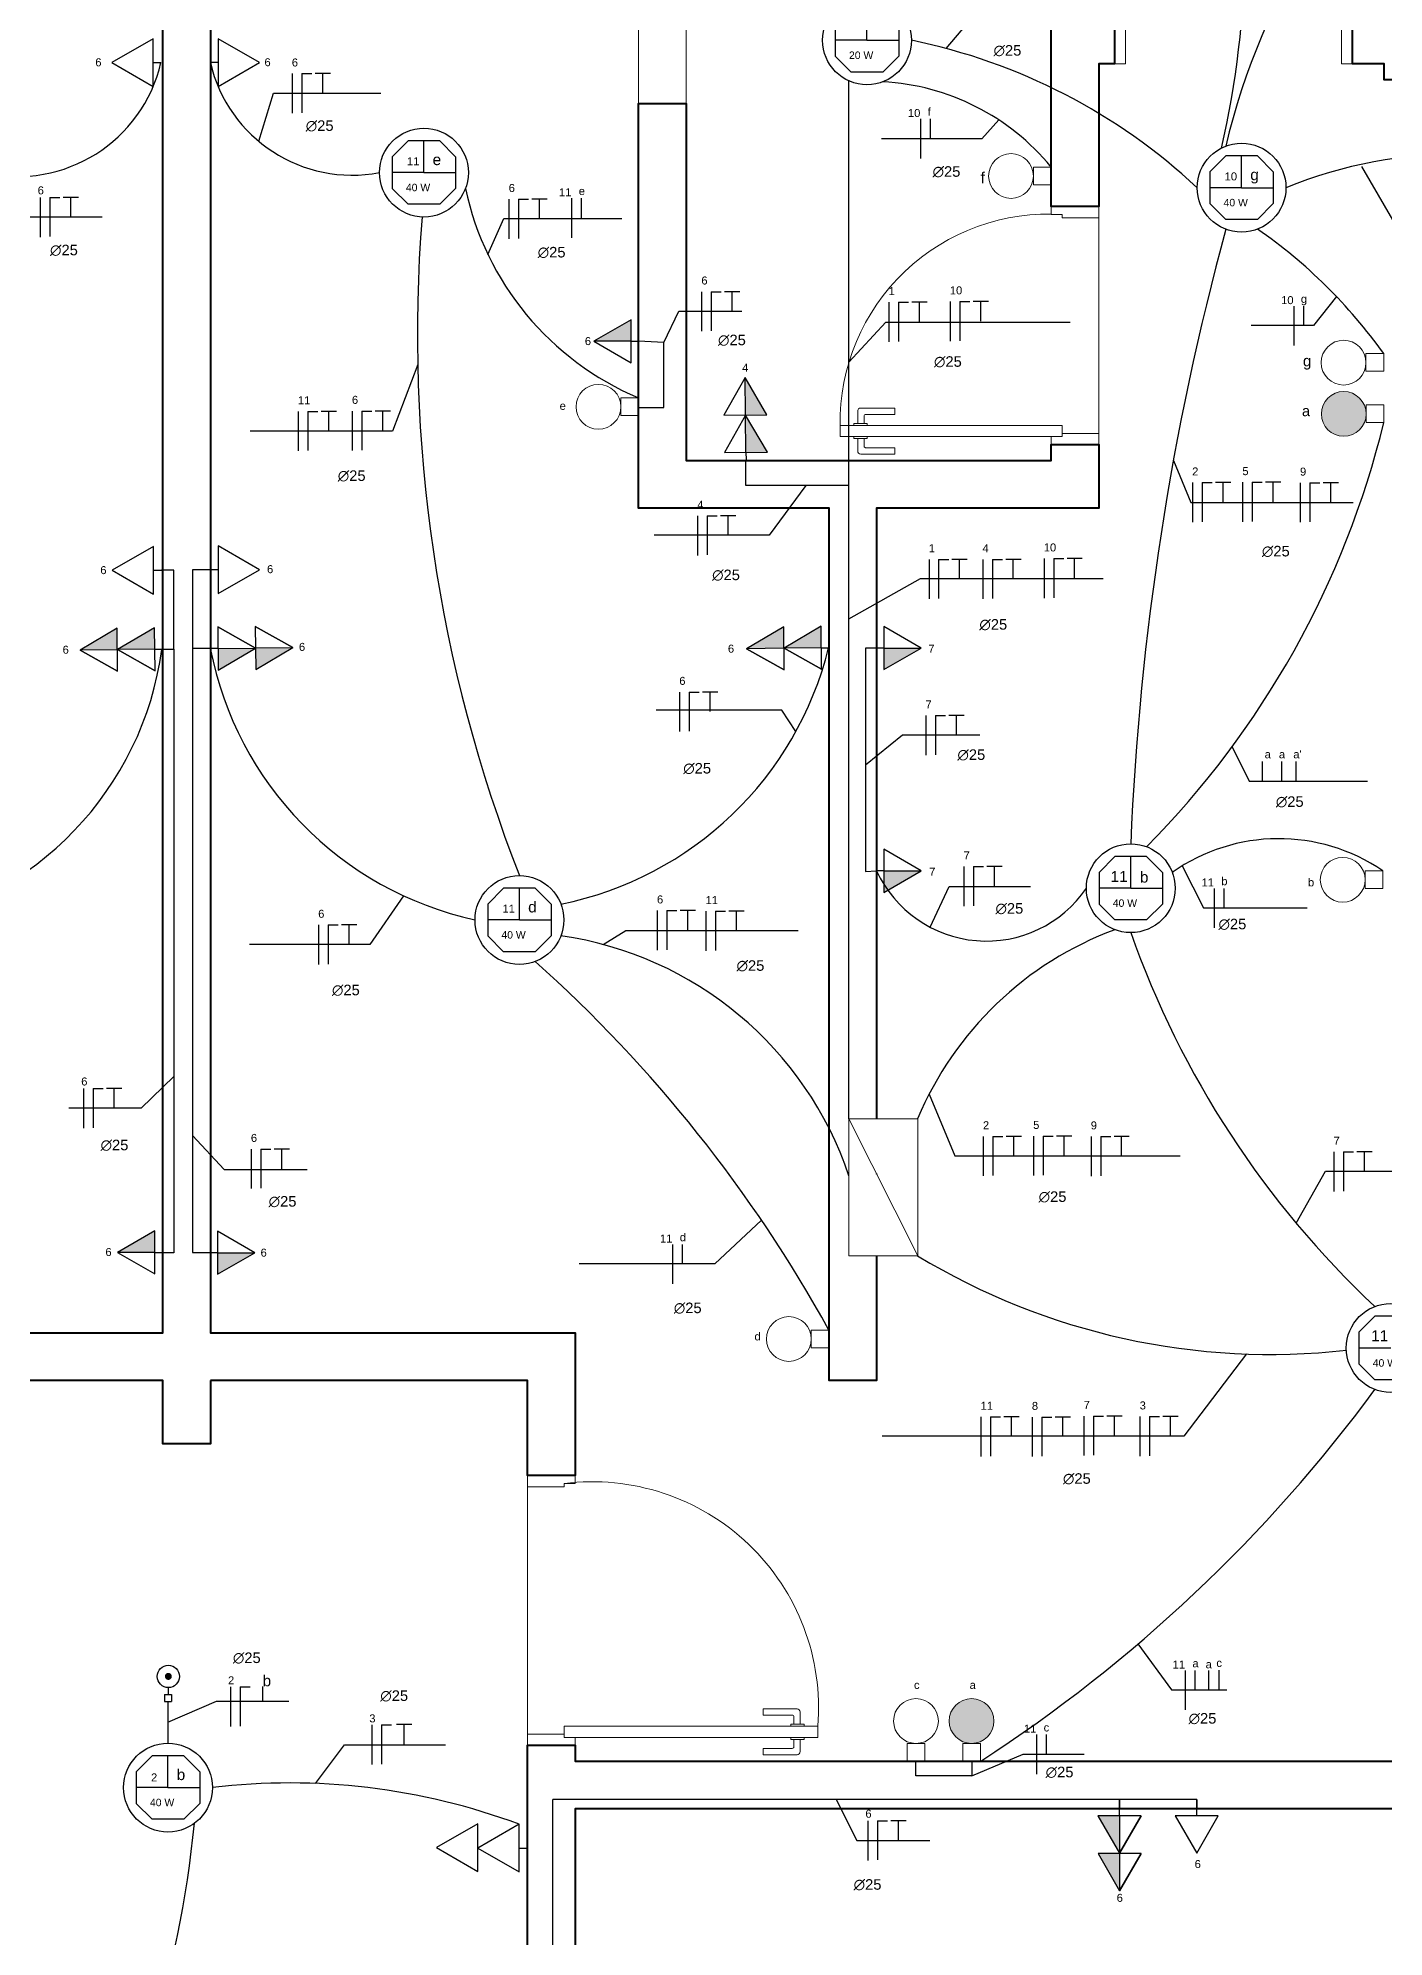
# Model space of a CAD drawing. Header units: millimetres. Extents: x 2991 to 3503, y 2795 to 2987.
# Drawn here: x 3080.94 to 3085.18, y 2815.23 to 2821.22 of the extents above; entities that cross this region are included whole.
import ezdxf
from ezdxf.enums import TextEntityAlignment as Align

# ---------------------------------------------------------------- set-up
doc = ezdxf.new("R2010")
doc.units = ezdxf.units.MM
for name, color, linetype in [('020', 4, 'Continuous'), ('ESCO_37_TOMADAS', 3, 'Continuous'), ('ILUMINAÇÃO', 3, 'Continuous'), ('Pranchas', 3, 'Continuous'), ('PTF', 1, 'Continuous'), ('PTO', 1, 'Continuous'), ('TET', 172, 'Continuous')]:
    doc.layers.add(name, color=color, linetype=linetype)
doc.layers.add('ESQUADRIAS', color=250, linetype='Continuous', lineweight=9)
doc.layers.add('Plarga', color=7, linetype='Continuous', lineweight=40)
doc.styles.add('ST', font='ROMANS.SHX', dxfattribs={"height": 0.15})
doc.styles.get("Standard").update_dxf_attribs({"font": ''})
doc.styles.get('Standard').set_extended_font_data('Arial')

# ---------------------------------------------------------------- blocks, each defined once
blk = doc.blocks.new('INTERRUP SIMP 1 TC')
at = {"lineweight": 5}
for p, q in [((-5, 2.5), (-5, -2.5)), ((0, 2.5), (-5, 2.5)), ((0, 2.5), (0, -2.5)), ((0, -2.5), (-5, -2.5)), ((0, 0), (0, 0))]:
    blk.add_line(p, q, dxfattribs=at)
at = {"lineweight": 5, "ltscale": 0.5}
blk.add_circle((6.33, 0.04), 6.33, dxfattribs=at)
blk = doc.blocks.new('iv')
at = {"color": 3}
for p, q in [((-0.2, 0.1), (-0.1, 0.2)), ((-0.1, 0.2), (0.1, 0.2)), ((0.1, 0.2), (0.2, 0.1)), ((-0.2, 0.1), (-0.2, -0.1)), ((0.2, 0.1), (0.2, -0.1)), ((-0.1, -0.2), (-0.2, -0.1)), ((0.2, -0.1), (0.1, -0.2)), ((-0.1, -0.2), (0.1, -0.2))]:
    blk.add_line(p, q, dxfattribs=at)
at = {"color": 1}
blk.add_circle((0, 0), 0.28, dxfattribs=at)
at = {"color": 1, "style": 'ST', "flags": 4}
blk.add_attdef('N%%D', text='', height=0.15, dxfattribs=at).set_placement((0.003, -0.074), align=Align.CENTER)
blk = doc.blocks.new('BCAM')
for p, q in [((-0.05, 0), (-0.05, -0.1)), ((-0.05, 0), (0.05, 0)), ((0, 0.099), (0, 0)), ((0.05, 0), (0.05, -0.1)), ((-0.05, -0.1), (0.05, -0.1))]:
    blk.add_line(p, q)
at = {"const_width": 0.049}
blk.add_lwpolyline([(0, 0.234, 1), (0, 0.285, 1)], format="xyb", close=True, dxfattribs=at)
blk.add_circle((0, 0.259), 0.16)

msp = doc.modelspace()

# ---------------------------------------------------------------- hatches: boundary and pattern name
at = {"layer": 'ESCO_37_TOMADAS'}
h = msp.add_hatch(color=256, dxfattribs=at)
h.dxf.hatch_style = 1
h.paths.add_polyline_path([(3085.1242, 2820.0334, 1), (3084.9829, 2820.0334, 1)])
h = msp.add_hatch(color=256, dxfattribs=at)
h.dxf.hatch_style = 1
h.paths.add_polyline_path([(3083.8807, 2815.8426, 1), (3083.8807, 2815.9838, 1)])

# ---------------------------------------------------------------- linework, layer by layer
for p, q in [((3083.5509, 2821.211), (3083.5509, 2821.311)), ((3083.5509, 2821.211), (3083.4509, 2821.211)), ((3083.5509, 2821.211), (3083.6509, 2821.211)), ((3082.1544, 2820.794), (3082.1544, 2820.894)), ((3084.7316, 2820.7465), (3084.7316, 2820.8465)), ((3082.1544, 2820.794), (3082.0544, 2820.794)), ((3082.1544, 2820.794), (3082.2544, 2820.794)), ((3084.7316, 2820.7465), (3084.6316, 2820.7465)), ((3084.7316, 2820.7465), (3084.8316, 2820.7465)), ((3084.3823, 2818.5383), (3084.3823, 2818.6383)), ((3082.4554, 2818.4383), (3082.4554, 2818.5383)), ((3084.3823, 2818.5383), (3084.2823, 2818.5383)), ((3084.3823, 2818.5383), (3084.4823, 2818.5383)), ((3082.4554, 2818.4383), (3082.3554, 2818.4383)), ((3082.4554, 2818.4383), (3082.5554, 2818.4383)), ((3085.2017, 2817.089), (3085.1017, 2817.089)), ((3081.3476, 2815.7034), (3081.3476, 2815.8034)), ((3081.3476, 2815.7034), (3081.2476, 2815.7034)), ((3081.3476, 2815.7034), (3081.4476, 2815.7034))]:
    msp.add_line(p, q)
at = {"color": 3}
for p, q in [((3081.3005, 2821.2159), (3081.1705, 2821.1409)), ((3081.3005, 2821.0659), (3081.3005, 2821.2159)), ((3081.5062, 2821.2159), (3081.5062, 2821.0659)), ((3081.6362, 2821.1409), (3081.5062, 2821.2159)), ((3081.1705, 2821.1409), (3081.3005, 2821.0659)), ((3081.3005, 2821.1409), (3081.3255, 2821.1409)), ((3081.5062, 2821.1409), (3081.4812, 2821.1409)), ((3081.5062, 2821.0659), (3081.6362, 2821.1409)), ((3082.8078, 2820.3304), (3082.6899, 2820.2624)), ((3082.8078, 2820.1943), (3082.8078, 2820.3304)), ((3082.8078, 2820.2624), (3082.6899, 2820.2624)), ((3082.6899, 2820.2624), (3082.8078, 2820.1943)), ((3082.8078, 2820.2624), (3082.8305, 2820.2624)), ((3083.1678, 2820.0303), (3083.1666, 2820.1479)), ((3083.1694, 2819.9122), (3083.1682, 2820.0298)), ((3083.1694, 2819.9122), (3083.1696, 2819.8896)), ((3081.3022, 2819.6154), (3081.1722, 2819.5404)), ((3081.3022, 2819.4654), (3081.3022, 2819.6154)), ((3081.5062, 2819.6171), (3081.5062, 2819.4671)), ((3081.6362, 2819.5421), (3081.5062, 2819.6171)), ((3081.1722, 2819.5404), (3081.3022, 2819.4654)), ((3081.3022, 2819.5404), (3081.3272, 2819.5404)), ((3081.5062, 2819.5421), (3081.4812, 2819.5421)), ((3081.5062, 2819.4671), (3081.6362, 2819.5421)), ((3081.5049, 2819.3618), (3081.6232, 2819.2952)), ((3081.6232, 2819.2952), (3081.5049, 2819.3618)), ((3081.6229, 2819.3634), (3081.7412, 2819.2968)), ((3081.7412, 2819.2968), (3081.6229, 2819.3634)), ((3083.6038, 2819.3635), (3083.6038, 2819.2274)), ((3083.7218, 2819.2954), (3083.6038, 2819.3635)), ((3081.1884, 2819.2902), (3081.0708, 2819.289)), ((3081.1891, 2819.2224), (3081.0708, 2819.289)), ((3081.0708, 2819.289), (3081.1891, 2819.2224)), ((3081.3064, 2819.2918), (3081.1889, 2819.2906)), ((3081.3072, 2819.224), (3081.1889, 2819.2906)), ((3081.1889, 2819.2906), (3081.3072, 2819.224)), ((3081.3064, 2819.2918), (3081.3291, 2819.292)), ((3081.5056, 2819.294), (3081.483, 2819.2937)), ((3081.5056, 2819.294), (3081.6232, 2819.2952)), ((3081.6236, 2819.2956), (3081.7412, 2819.2968)), ((3083.2891, 2819.2945), (3083.1715, 2819.2933)), ((3083.2898, 2819.2267), (3083.1715, 2819.2933)), ((3083.1715, 2819.2933), (3083.2898, 2819.2267)), ((3083.4071, 2819.2961), (3083.2895, 2819.2949)), ((3083.4078, 2819.2283), (3083.2895, 2819.2949)), ((3083.2895, 2819.2949), (3083.4078, 2819.2283)), ((3083.4071, 2819.2961), (3083.4297, 2819.2963)), ((3083.6038, 2819.2954), (3083.5812, 2819.2954)), ((3083.6038, 2819.2954), (3083.7218, 2819.2954)), ((3083.6038, 2819.2274), (3083.7218, 2819.2954)), ((3083.6038, 2818.6612), (3083.6038, 2818.5251)), ((3083.7218, 2818.5931), (3083.6038, 2818.6612)), ((3083.6038, 2818.5931), (3083.5812, 2818.5931)), ((3083.6038, 2818.5931), (3083.7218, 2818.5931)), ((3083.6038, 2818.5251), (3083.7218, 2818.5931)), ((3081.3062, 2817.4584), (3081.1883, 2817.3903)), ((3081.3062, 2817.3223), (3081.3062, 2817.4584)), ((3081.5038, 2817.4574), (3081.5038, 2817.3213)), ((3081.6218, 2817.3893), (3081.5038, 2817.4574)), ((3081.3062, 2817.3903), (3081.1883, 2817.3903)), ((3081.1883, 2817.3903), (3081.3062, 2817.3223)), ((3081.3062, 2817.3903), (3081.3289, 2817.3903)), ((3081.5038, 2817.3893), (3081.4812, 2817.3893)), ((3081.5038, 2817.3893), (3081.6218, 2817.3893)), ((3081.5038, 2817.3213), (3081.6218, 2817.3893)), ((3084.3468, 2815.6142), (3084.3468, 2815.6368)), ((3084.3468, 2815.6142), (3084.3468, 2815.4966)), ((3084.4146, 2815.6142), (3084.3468, 2815.4966)), ((3084.3468, 2815.4966), (3084.4146, 2815.6142)), ((3084.5902, 2815.6142), (3084.5902, 2815.6368)), ((3082.3242, 2815.5894), (3082.1942, 2815.5144)), ((3082.3242, 2815.4394), (3082.3242, 2815.5894)), ((3082.4548, 2815.5877), (3082.3248, 2815.5127)), ((3082.4548, 2815.4377), (3082.4548, 2815.5877)), ((3082.1942, 2815.5144), (3082.3242, 2815.4394)), ((3082.3248, 2815.5127), (3082.4548, 2815.4377)), ((3082.4548, 2815.5127), (3082.4798, 2815.5127)), ((3084.3471, 2815.4961), (3084.3471, 2815.3785)), ((3084.415, 2815.4961), (3084.3471, 2815.3785)), ((3084.3471, 2815.3785), (3084.415, 2815.4961))]:
    msp.add_line(p, q, dxfattribs=at)
at = {"lineweight": 5}
for points in [[(3082.8312, 2821.0118), (3082.8312, 2821.5118)], [(3082.9812, 2821.0118), (3082.9812, 2821.5118)], [(3084.2812, 2820.6518), (3084.2812, 2819.9718)], [(3082.4812, 2815.8718), (3082.4812, 2816.6518)]]:
    msp.add_lwpolyline(points, dxfattribs=at)
at = {"color": 3}
for points in [[(3083.2357, 2820.031), (3083.1666, 2820.1479), (3083.1, 2820.0296)], [(3083.2373, 2819.9129), (3083.1682, 2820.0298), (3083.1016, 2819.9115)], [(3081.1877, 2819.3581), (3081.0708, 2819.289), (3081.1891, 2819.2224)], [(3081.3057, 2819.3596), (3081.1889, 2819.2906), (3081.3072, 2819.224)], [(3081.5063, 2819.2261), (3081.6232, 2819.2952), (3081.5049, 2819.3618)], [(3081.6244, 2819.2277), (3081.7412, 2819.2968), (3081.6229, 2819.3634)], [(3083.2884, 2819.3623), (3083.1715, 2819.2933), (3083.2898, 2819.2267)], [(3083.4064, 2819.3639), (3083.2895, 2819.2949), (3083.4078, 2819.2283)], [(3084.2789, 2815.6142), (3084.3468, 2815.4966), (3084.4146, 2815.6142)], [(3084.5224, 2815.6142), (3084.5902, 2815.4966), (3084.658, 2815.6142)], [(3084.2793, 2815.4961), (3084.3471, 2815.3785), (3084.415, 2815.4961)]]:
    msp.add_lwpolyline(points, close=True, dxfattribs=at)
for points in [[(3082.8078, 2820.2624), (3082.8078, 2820.3304), (3082.6899, 2820.2624)], [(3083.1678, 2820.0303), (3083.2357, 2820.031), (3083.1666, 2820.1479)], [(3083.1694, 2819.9122), (3083.2373, 2819.9129), (3083.1682, 2820.0298)], [(3081.1884, 2819.2902), (3081.1877, 2819.3581), (3081.0708, 2819.289)], [(3081.3064, 2819.2918), (3081.3057, 2819.3596), (3081.1889, 2819.2906)], [(3083.2891, 2819.2945), (3083.2884, 2819.3623), (3083.1715, 2819.2933)], [(3083.4071, 2819.2961), (3083.4064, 2819.3639), (3083.2895, 2819.2949)], [(3081.5056, 2819.294), (3081.5063, 2819.2261), (3081.6232, 2819.2952)], [(3081.6236, 2819.2956), (3081.6244, 2819.2277), (3081.7412, 2819.2968)], [(3083.6038, 2819.2954), (3083.6038, 2819.2274), (3083.7218, 2819.2954)], [(3083.6038, 2818.5931), (3083.6038, 2818.5251), (3083.7218, 2818.5931)], [(3081.3062, 2817.3903), (3081.3062, 2817.4584), (3081.1883, 2817.3903)], [(3081.5038, 2817.3893), (3081.5038, 2817.3213), (3081.6218, 2817.3893)], [(3084.3468, 2815.6142), (3084.2789, 2815.6142), (3084.3468, 2815.4966)], [(3084.3471, 2815.4961), (3084.2793, 2815.4961), (3084.3471, 2815.3785)]]:
    msp.add_solid(points, dxfattribs=at)
at = {"layer": '020', "lineweight": 9, "ltscale": 0.5}
for p, q in [((3083.7107, 2817.3796), (3083.4939, 2817.8117)), ((3083.7107, 2817.8117), (3083.4939, 2817.8117)), ((3083.4939, 2817.8117), (3083.4939, 2817.7642)), ((3083.7107, 2817.3792), (3083.4939, 2817.8114)), ((3083.7107, 2817.8114), (3083.4939, 2817.8114)), ((3083.4939, 2817.8114), (3083.4939, 2817.7639)), ((3083.7107, 2817.7642), (3083.7107, 2817.8117)), ((3083.7107, 2817.7639), (3083.7107, 2817.8114)), ((3083.4939, 2817.7642), (3083.4939, 2817.3796)), ((3083.4939, 2817.7639), (3083.4939, 2817.3792)), ((3083.7107, 2817.3796), (3083.7107, 2817.7642)), ((3083.7107, 2817.3792), (3083.7107, 2817.7639)), ((3083.4939, 2817.3796), (3083.7107, 2817.3796)), ((3083.4939, 2817.3792), (3083.7107, 2817.3792))]:
    msp.add_line(p, q, dxfattribs=at)
at = {"layer": 'ESCO_37_TOMADAS'}
for p, q in [((3083.8003, 2821.1852), (3083.8832, 2821.2827)), ((3081.7389, 2821.1059), (3081.7389, 2820.9813)), ((3081.7693, 2821.1059), (3081.7693, 2820.9824)), ((3081.7693, 2821.1059), (3081.8009, 2821.1059)), ((3081.8342, 2821.1059), (3081.8342, 2821.0442)), ((3081.6339, 2820.8926), (3081.6805, 2821.0448)), ((3081.6805, 2821.0448), (3082.0182, 2821.0448)), ((3083.7196, 2820.963), (3083.7196, 2820.8384)), ((3083.7501, 2820.963), (3083.7501, 2820.9012)), ((3083.9665, 2820.96), (3083.9134, 2820.9004)), ((3083.9134, 2820.9004), (3083.5969, 2820.9004)), ((3085.1098, 2820.8135), (3085.2337, 2820.5998)), ((3080.9447, 2820.7156), (3080.9447, 2820.591)), ((3080.9752, 2820.7156), (3080.9752, 2820.5922)), ((3080.9752, 2820.7156), (3081.0067, 2820.7156)), ((3081.0401, 2820.7156), (3081.0401, 2820.6539)), ((3082.4225, 2820.7102), (3082.4225, 2820.5857)), ((3082.4529, 2820.7102), (3082.4529, 2820.5868)), ((3082.4529, 2820.7102), (3082.4844, 2820.7102)), ((3082.5178, 2820.7102), (3082.5178, 2820.6485)), ((3082.6199, 2820.7131), (3082.6199, 2820.5886)), ((3082.6503, 2820.7131), (3082.6503, 2820.6513)), ((3080.9104, 2820.6541), (3081.1399, 2820.6541)), ((3082.3563, 2820.5357), (3082.4062, 2820.649)), ((3082.4062, 2820.649), (3082.7785, 2820.649)), ((3083.0298, 2820.4186), (3083.0298, 2820.2941)), ((3083.0602, 2820.4186), (3083.0602, 2820.2952)), ((3083.0602, 2820.4186), (3083.0918, 2820.4186)), ((3083.1251, 2820.4186), (3083.1251, 2820.357)), ((3085.0305, 2820.4035), (3084.9584, 2820.3122)), ((3082.9104, 2820.2583), (3082.9577, 2820.3576)), ((3082.9577, 2820.3576), (3083.1561, 2820.3576)), ((3083.6197, 2820.3851), (3083.6197, 2820.2605)), ((3083.6501, 2820.3851), (3083.6501, 2820.2616)), ((3083.6501, 2820.3851), (3083.6817, 2820.3851)), ((3083.715, 2820.3851), (3083.715, 2820.3234)), ((3083.8129, 2820.3876), (3083.8129, 2820.263)), ((3083.8433, 2820.3876), (3083.8433, 2820.2641)), ((3083.8433, 2820.3876), (3083.8749, 2820.3876)), ((3083.9082, 2820.3876), (3083.9082, 2820.3259)), ((3084.8959, 2820.3733), (3084.8959, 2820.2487)), ((3084.9263, 2820.3733), (3084.9263, 2820.3115)), ((3083.4941, 2820.1965), (3083.6098, 2820.3223)), ((3083.6098, 2820.3223), (3084.1912, 2820.3223)), ((3084.9584, 2820.3122), (3084.7617, 2820.3122)), ((3082.1347, 2820.1894), (3082.0556, 2819.9789)), ((3081.9283, 2820.0424), (3081.9283, 2819.9179)), ((3081.9587, 2820.0424), (3081.9587, 2819.919)), ((3081.9587, 2820.0424), (3081.9903, 2820.0424)), ((3082.0236, 2820.0424), (3082.0236, 2819.9807)), ((3081.758, 2820.0411), (3081.758, 2819.9166)), ((3081.7884, 2820.0411), (3081.7884, 2819.9177)), ((3081.7884, 2820.0411), (3081.82, 2820.0411)), ((3081.8533, 2820.0411), (3081.8533, 2819.9794)), ((3082.0556, 2819.9789), (3081.6069, 2819.9789)), ((3084.5165, 2819.8869), (3084.5714, 2819.7543)), ((3083.3581, 2819.8079), (3083.2431, 2819.6512)), ((3084.5767, 2819.8168), (3084.5767, 2819.6922)), ((3084.6071, 2819.8168), (3084.6071, 2819.6933)), ((3084.6071, 2819.8168), (3084.6387, 2819.8168)), ((3084.672, 2819.8168), (3084.672, 2819.7551)), ((3084.735, 2819.8178), (3084.735, 2819.6933)), ((3084.7654, 2819.8178), (3084.7654, 2819.6944)), ((3084.7654, 2819.8178), (3084.797, 2819.8178)), ((3084.8303, 2819.8178), (3084.8303, 2819.7561)), ((3084.9166, 2819.8163), (3084.9166, 2819.6917)), ((3084.947, 2819.8163), (3084.947, 2819.6928)), ((3084.947, 2819.8163), (3084.9786, 2819.8163)), ((3085.0119, 2819.8163), (3085.0119, 2819.7546)), ((3084.5714, 2819.7543), (3085.0832, 2819.7543)), ((3083.0168, 2819.7122), (3083.0168, 2819.5876)), ((3083.0472, 2819.7122), (3083.0472, 2819.5887)), ((3083.0472, 2819.7122), (3083.0788, 2819.7122)), ((3083.1121, 2819.7122), (3083.1121, 2819.6505)), ((3083.2431, 2819.6512), (3082.8805, 2819.6512)), ((3083.7464, 2819.5748), (3083.7464, 2819.4503)), ((3083.7768, 2819.5748), (3083.7768, 2819.4514)), ((3083.7768, 2819.5748), (3083.8084, 2819.5748)), ((3083.8417, 2819.5748), (3083.8417, 2819.5131)), ((3083.9157, 2819.5748), (3083.9157, 2819.4503)), ((3083.9461, 2819.5748), (3083.9461, 2819.4514)), ((3083.9461, 2819.5748), (3083.9777, 2819.5748)), ((3084.0111, 2819.5748), (3084.0111, 2819.5131)), ((3084.109, 2819.5773), (3084.109, 2819.4528)), ((3084.1394, 2819.5773), (3084.1394, 2819.4539)), ((3084.1394, 2819.5773), (3084.171, 2819.5773)), ((3084.2043, 2819.5773), (3084.2043, 2819.5156)), ((3083.4939, 2819.3871), (3083.72, 2819.5148)), ((3083.72, 2819.5148), (3084.295, 2819.5148)), ((3082.9602, 2819.1567), (3082.9602, 2819.0321)), ((3082.9906, 2819.1567), (3082.9906, 2819.0333)), ((3082.9906, 2819.1567), (3083.0222, 2819.1567)), ((3083.0555, 2819.1567), (3083.0555, 2819.095)), ((3083.2829, 2819.0993), (3082.8861, 2819.0993)), ((3083.3266, 2819.0322), (3083.2829, 2819.0993)), ((3083.7362, 2819.0826), (3083.7362, 2818.9581)), ((3083.7666, 2819.0826), (3083.7666, 2818.9592)), ((3083.7666, 2819.0826), (3083.7982, 2819.0826)), ((3083.8315, 2819.0826), (3083.8315, 2819.0209)), ((3083.5458, 2818.9269), (3083.663, 2819.0215)), ((3083.663, 2819.0215), (3083.9071, 2819.0215)), ((3084.7015, 2818.9837), (3084.7558, 2818.8759)), ((3084.7963, 2818.9377), (3084.7963, 2818.8759)), ((3084.8571, 2818.9377), (3084.8571, 2818.8759)), ((3084.9025, 2818.9377), (3084.9025, 2818.8759)), ((3084.7558, 2818.8759), (3085.128, 2818.8759)), ((3083.8563, 2818.6065), (3083.8563, 2818.4819)), ((3083.8867, 2818.6065), (3083.8867, 2818.4831)), ((3083.8867, 2818.6065), (3083.9183, 2818.6065)), ((3083.9516, 2818.6065), (3083.9516, 2818.5448)), ((3084.5441, 2818.6087), (3084.6113, 2818.4766)), ((3082.0903, 2818.5143), (3081.9836, 2818.3608)), ((3083.7496, 2818.4156), (3083.81, 2818.5435)), ((3083.81, 2818.5435), (3084.0666, 2818.5435)), ((3084.6451, 2818.5378), (3084.6451, 2818.4132)), ((3084.6755, 2818.5378), (3084.6755, 2818.4759)), ((3082.8899, 2818.4678), (3082.8899, 2818.3432)), ((3082.9203, 2818.4678), (3082.9203, 2818.3443)), ((3082.9203, 2818.4678), (3082.9519, 2818.4678)), ((3082.9852, 2818.4678), (3082.9852, 2818.4061)), ((3083.0429, 2818.4657), (3083.0429, 2818.3411)), ((3083.0733, 2818.4657), (3083.0733, 2818.3423)), ((3083.0733, 2818.4657), (3083.1049, 2818.4657)), ((3083.1382, 2818.4657), (3083.1382, 2818.404)), ((3084.6113, 2818.4766), (3084.9381, 2818.4766)), ((3081.822, 2818.4226), (3081.822, 2818.298)), ((3081.8524, 2818.4226), (3081.8524, 2818.2992)), ((3081.8524, 2818.4226), (3081.8839, 2818.4226)), ((3081.9173, 2818.4226), (3081.9173, 2818.3609)), ((3082.7194, 2818.3609), (3082.7906, 2818.4051)), ((3082.7906, 2818.4051), (3083.3336, 2818.4051)), ((3081.9836, 2818.3608), (3081.6042, 2818.3608)), ((3081.0819, 2817.9067), (3081.0819, 2817.7821)), ((3081.1123, 2817.9067), (3081.1123, 2817.7832)), ((3081.1123, 2817.9067), (3081.1439, 2817.9067)), ((3081.1772, 2817.9067), (3081.1772, 2817.845)), ((3081.3657, 2817.9452), (3081.2631, 2817.8449)), ((3083.7468, 2817.8893), (3083.8276, 2817.6944)), ((3081.2631, 2817.8449), (3081.0347, 2817.8449)), ((3081.4247, 2817.7584), (3081.5246, 2817.6518)), ((3081.6098, 2817.716), (3081.6098, 2817.5914)), ((3081.6402, 2817.716), (3081.6402, 2817.5925)), ((3081.6402, 2817.716), (3081.6718, 2817.716)), ((3081.7051, 2817.716), (3081.7051, 2817.6543)), ((3083.9173, 2817.756), (3083.9173, 2817.6314)), ((3083.9477, 2817.756), (3083.9477, 2817.6325)), ((3083.9477, 2817.756), (3083.9793, 2817.756)), ((3084.0126, 2817.756), (3084.0126, 2817.6943)), ((3084.0756, 2817.757), (3084.0756, 2817.6325)), ((3084.106, 2817.757), (3084.106, 2817.6336)), ((3084.106, 2817.757), (3084.1376, 2817.757)), ((3084.1709, 2817.757), (3084.1709, 2817.6954)), ((3084.2572, 2817.7555), (3084.2572, 2817.6309)), ((3084.2876, 2817.7555), (3084.2876, 2817.6321)), ((3084.2876, 2817.7555), (3084.3192, 2817.7555)), ((3084.3525, 2817.7555), (3084.3525, 2817.6938)), ((3081.5246, 2817.6518), (3081.7866, 2817.6518)), ((3083.8276, 2817.6944), (3084.5376, 2817.6944)), ((3085.0224, 2817.7071), (3085.0224, 2817.5825)), ((3085.0528, 2817.7071), (3085.0528, 2817.5836)), ((3085.0528, 2817.7071), (3085.0843, 2817.7071)), ((3085.1177, 2817.7071), (3085.1177, 2817.6454)), ((3084.9034, 2817.4828), (3084.9961, 2817.6465)), ((3084.9961, 2817.6465), (3085.8325, 2817.6465)), ((3083.2181, 2817.4924), (3083.0709, 2817.3547)), ((3082.9383, 2817.4154), (3082.9383, 2817.2909)), ((3082.9687, 2817.4154), (3082.9687, 2817.3536)), ((3083.0709, 2817.3547), (3082.6435, 2817.3547)), ((3084.747, 2817.0703), (3084.5491, 2816.8109)), ((3083.9099, 2816.8717), (3083.9099, 2816.7471)), ((3083.9403, 2816.8717), (3083.9403, 2816.7482)), ((3083.9403, 2816.8717), (3083.9719, 2816.8717)), ((3084.0052, 2816.8717), (3084.0052, 2816.81)), ((3084.0714, 2816.8713), (3084.0714, 2816.7467)), ((3084.1018, 2816.8713), (3084.1018, 2816.7478)), ((3084.1018, 2816.8713), (3084.1334, 2816.8713)), ((3084.1667, 2816.8713), (3084.1667, 2816.8096)), ((3084.2349, 2816.8744), (3084.2349, 2816.7499)), ((3084.2653, 2816.8744), (3084.2653, 2816.751)), ((3084.2653, 2816.8744), (3084.2969, 2816.8744)), ((3084.3302, 2816.8744), (3084.3302, 2816.8127)), ((3084.4113, 2816.8728), (3084.4113, 2816.7483)), ((3084.4417, 2816.8728), (3084.4417, 2816.7494)), ((3084.4417, 2816.8728), (3084.4733, 2816.8728)), ((3084.5066, 2816.8728), (3084.5066, 2816.8111)), ((3084.5491, 2816.8109), (3083.5985, 2816.8109)), ((3084.4051, 2816.1561), (3084.5107, 2816.012)), ((3084.5541, 2816.0726), (3084.5541, 2815.9481)), ((3084.5845, 2816.0726), (3084.5845, 2816.0108)), ((3084.6271, 2816.0725), (3084.6271, 2816.0107)), ((3084.6599, 2816.0738), (3084.6599, 2816.012)), ((3081.5452, 2816.0208), (3081.5452, 2815.8962)), ((3081.5756, 2816.0208), (3081.5756, 2815.8974)), ((3081.5756, 2816.0208), (3081.6072, 2816.0208)), ((3081.646, 2816.0223), (3081.646, 2815.9755)), ((3084.5107, 2816.012), (3084.6853, 2816.012)), ((3081.9905, 2815.9008), (3081.9905, 2815.7763)), ((3082.0209, 2815.9008), (3082.0209, 2815.7774)), ((3082.0209, 2815.9008), (3082.0525, 2815.9008)), ((3082.0913, 2815.9023), (3082.0913, 2815.8406)), ((3084.0851, 2815.8703), (3084.0851, 2815.7458)), ((3084.1155, 2815.8703), (3084.1155, 2815.8085)), ((3083.8809, 2815.7408), (3084.0437, 2815.809)), ((3084.0437, 2815.809), (3084.2355, 2815.809)), ((3083.454, 2815.6655), (3083.5193, 2815.5371)), ((3083.5536, 2815.5986), (3083.5536, 2815.474)), ((3083.584, 2815.5986), (3083.584, 2815.4752)), ((3083.584, 2815.5986), (3083.6156, 2815.5986)), ((3083.6489, 2815.5986), (3083.6489, 2815.5369)), ((3083.5193, 2815.5371), (3083.7488, 2815.5371))]:
    msp.add_line(p, q, dxfattribs=at)
for points in [[(3081.8595, 2821.1059), (3081.8342, 2821.1059), (3081.8113, 2821.1059)], [(3081.0654, 2820.7156), (3081.0401, 2820.7156), (3081.0171, 2820.7156)], [(3082.5431, 2820.7102), (3082.5178, 2820.7102), (3082.4948, 2820.7102)], [(3083.1505, 2820.4186), (3083.1251, 2820.4186), (3083.1022, 2820.4186)], [(3083.7403, 2820.3851), (3083.715, 2820.3851), (3083.6921, 2820.3851)], [(3083.9336, 2820.3876), (3083.9082, 2820.3876), (3083.8853, 2820.3876)], [(3082.049, 2820.0424), (3082.0236, 2820.0424), (3082.0007, 2820.0424)], [(3081.8787, 2820.0411), (3081.8533, 2820.0411), (3081.8304, 2820.0411)], [(3084.6973, 2819.8168), (3084.672, 2819.8168), (3084.6491, 2819.8168)], [(3084.8556, 2819.8178), (3084.8303, 2819.8178), (3084.8074, 2819.8178)], [(3085.0372, 2819.8163), (3085.0119, 2819.8163), (3084.9889, 2819.8163)], [(3083.1375, 2819.7122), (3083.1121, 2819.7122), (3083.0892, 2819.7122)], [(3083.867, 2819.5748), (3083.8417, 2819.5748), (3083.8188, 2819.5748)], [(3084.0364, 2819.5748), (3084.0111, 2819.5748), (3083.9881, 2819.5748)], [(3084.2296, 2819.5773), (3084.2043, 2819.5773), (3084.1814, 2819.5773)], [(3083.0808, 2819.1567), (3083.0555, 2819.1567), (3083.0326, 2819.1567)], [(3083.8568, 2819.0826), (3083.8315, 2819.0826), (3083.8086, 2819.0826)], [(3083.9769, 2818.6065), (3083.9516, 2818.6065), (3083.9287, 2818.6065)], [(3083.0105, 2818.4678), (3082.9852, 2818.4678), (3082.9623, 2818.4678)], [(3083.1635, 2818.4657), (3083.1382, 2818.4657), (3083.1152, 2818.4657)], [(3081.9426, 2818.4226), (3081.9173, 2818.4226), (3081.8943, 2818.4226)], [(3081.2026, 2817.9067), (3081.1772, 2817.9067), (3081.1543, 2817.9067)], [(3081.7305, 2817.716), (3081.7051, 2817.716), (3081.6822, 2817.716)], [(3084.038, 2817.756), (3084.0126, 2817.756), (3083.9897, 2817.756)], [(3084.1963, 2817.757), (3084.1709, 2817.757), (3084.148, 2817.757)], [(3084.3778, 2817.7555), (3084.3525, 2817.7555), (3084.3296, 2817.7555)], [(3085.143, 2817.7071), (3085.1177, 2817.7071), (3085.0947, 2817.7071)], [(3084.0306, 2816.8717), (3084.0052, 2816.8717), (3083.9823, 2816.8717)], [(3084.1921, 2816.8713), (3084.1667, 2816.8713), (3084.1438, 2816.8713)], [(3084.3555, 2816.8744), (3084.3302, 2816.8744), (3084.3072, 2816.8744)], [(3084.532, 2816.8728), (3084.5066, 2816.8728), (3084.4837, 2816.8728)], [(3082.1166, 2815.9023), (3082.0913, 2815.9023), (3082.0684, 2815.9023)], [(3083.6743, 2815.5986), (3083.6489, 2815.5986), (3083.626, 2815.5986)]]:
    msp.add_lwpolyline(points, dxfattribs=at)
at = {"layer": 'ESQUADRIAS'}
for points in [[(3084.3312, 2821.1368), (3084.3312, 2821.2868), (3084.3562, 2821.2868), (3084.3562, 2821.2518), (3084.3662, 2821.2518), (3084.3662, 2821.1368)], [(3085.0812, 2821.1368), (3085.0812, 2821.2868), (3085.0562, 2821.2868), (3085.0562, 2821.2518), (3085.0462, 2821.2518), (3085.0462, 2821.1368)], [(3084.2812, 2820.6868), (3084.1312, 2820.6868), (3084.1312, 2820.6618), (3084.1662, 2820.6618), (3084.1662, 2820.6518), (3084.2812, 2820.6518)], [(3084.1662, 2819.9968), (3084.1662, 2819.9618), (3083.4662, 2819.9618), (3083.4662, 2819.9968)], [(3083.5517, 2820.0032), (3083.5517, 2819.9968), (3083.5091, 2819.9968), (3083.5091, 2820.0032)], [(3083.5517, 2819.9555), (3083.5517, 2819.9618), (3083.5091, 2819.9618), (3083.5091, 2819.9555)], [(3084.2812, 2819.9368), (3084.1312, 2819.9368), (3084.1312, 2819.9618), (3084.1662, 2819.9618), (3084.1662, 2819.9718), (3084.2812, 2819.9718)], [(3082.4812, 2816.6868), (3082.6312, 2816.6868), (3082.6312, 2816.6618), (3082.5962, 2816.6618), (3082.5962, 2816.6518), (3082.4812, 2816.6518)], [(3082.4812, 2815.8368), (3082.6312, 2815.8368), (3082.6312, 2815.8618), (3082.5962, 2815.8618), (3082.5962, 2815.8718), (3082.4812, 2815.8718)], [(3082.596, 2815.8968), (3082.596, 2815.8618), (3083.396, 2815.8618), (3083.396, 2815.8968)], [(3083.3104, 2815.9032), (3083.3104, 2815.8968), (3083.3531, 2815.8968), (3083.3531, 2815.9032)], [(3083.3104, 2815.8555), (3083.3104, 2815.8618), (3083.3531, 2815.8618), (3083.3531, 2815.8555)]]:
    msp.add_lwpolyline(points, close=True, dxfattribs=at)
for points in [[(3083.5216, 2820.0032), (3083.5216, 2820.0418, -0.414214), (3083.5316, 2820.0518), (3083.6386, 2820.0518), (3083.6386, 2820.0318), (3083.5466, 2820.0318, 0.414214), (3083.5416, 2820.0268), (3083.5416, 2820.0032)], [(3083.5216, 2819.9555), (3083.5216, 2819.9168, 0.414214), (3083.5316, 2819.9068), (3083.6386, 2819.9068), (3083.6386, 2819.9268), (3083.5466, 2819.9268, -0.414214), (3083.5416, 2819.9318), (3083.5416, 2819.9555)], [(3083.3405, 2815.9032), (3083.3405, 2815.9418, 0.414214), (3083.3305, 2815.9518), (3083.2235, 2815.9518), (3083.2235, 2815.9318), (3083.3155, 2815.9318, -0.414214), (3083.3205, 2815.9268), (3083.3205, 2815.9032)], [(3083.3405, 2815.8555), (3083.3405, 2815.8168, -0.414214), (3083.3305, 2815.8068), (3083.2235, 2815.8068), (3083.2235, 2815.8268), (3083.3155, 2815.8268, 0.414214), (3083.3205, 2815.8318), (3083.3205, 2815.8555)]]:
    msp.add_lwpolyline(points, format="xyb", close=True, dxfattribs=at)
for centre, radius, start, end in [((3084.1226, 2820.0068), 0.6565, 86.19336, 180.86904), ((3082.6855, 2815.9546), 0.7128, 355.35201, 97.19603)]:
    msp.add_arc(centre, radius, start, end, dxfattribs=at)
at = {"layer": 'ILUMINAÇÃO', "color": 3}
for p, q in [((3081.8125, 2815.7162), (3081.9044, 2815.838)), ((3081.9044, 2815.838), (3082.2224, 2815.838))]:
    msp.add_line(p, q, dxfattribs=at)
at = {"layer": 'Plarga'}
for points in [[(3082.8312, 2821.5118), (3082.8312, 2823.0368), (3082.9812, 2823.0368), (3082.9812, 2822.6868), (3084.3812, 2822.6868), (3084.3812, 2822.5368), (3084.2812, 2822.5368), (3084.2812, 2821.2868), (3084.3312, 2821.2868), (3084.3312, 2821.1368), (3084.2812, 2821.1368), (3084.2812, 2820.6868), (3084.1312, 2820.6868), (3084.1312, 2822.5368), (3082.9812, 2822.5368), (3082.9812, 2821.5118)], [(3087.2062, 2821.3118), (3087.2062, 2821.2868), (3088.4312, 2821.2868), (3088.4312, 2822.0868), (3088.5812, 2822.0868), (3088.5812, 2820.3368), (3088.4312, 2820.3368), (3088.4312, 2821.1368), (3087.2062, 2821.1368), (3087.2062, 2821.1118), (3086.8062, 2821.1118), (3086.8062, 2821.1368), (3085.3312, 2821.1368), (3085.3312, 2821.0868), (3085.1812, 2821.0868), (3085.1812, 2821.1368), (3085.0812, 2821.1368), (3085.0812, 2821.2868), (3086.8062, 2821.2868), (3086.8062, 2821.3118)], [(3081.4812, 2816.9868), (3081.4812, 2816.7868), (3081.3312, 2816.7868), (3081.3312, 2816.9868), (3080.3312, 2816.9868), (3080.3312, 2816.6868), (3080.1812, 2816.6868), (3080.1812, 2817.1368), (3081.3312, 2817.1368), (3081.3312, 2821.5868), (3081.3062, 2821.5868), (3081.3062, 2821.9868), (3081.5062, 2821.9868), (3081.5062, 2821.5868), (3081.4812, 2821.5868), (3081.4812, 2817.1368), (3082.6312, 2817.1368), (3082.6312, 2816.6868), (3082.4812, 2816.6868), (3082.4812, 2816.9868)], [(3087.2062, 2815.7868), (3088.5812, 2815.7868), (3088.5812, 2815.6368), (3082.6312, 2815.6368), (3082.6312, 2813.8368), (3082.4812, 2813.8368), (3082.4812, 2814.0368), (3082.3812, 2814.0368), (3082.3812, 2814.1868), (3082.4812, 2814.1868), (3082.4812, 2815.8368), (3082.6312, 2815.8368), (3082.6312, 2815.7868), (3086.8062, 2815.7868), (3086.8062, 2815.8368), (3087.2062, 2815.8368)]]:
    msp.add_lwpolyline(points, close=True, dxfattribs=at)
for points in [[(3083.5812, 2817.3796), (3083.5812, 2816.9868), (3083.4312, 2816.9868), (3083.4312, 2819.7368), (3082.8312, 2819.7368), (3082.8312, 2821.0118), (3082.9812, 2821.0118), (3082.9812, 2819.8868), (3084.1312, 2819.8868), (3084.1312, 2819.9368), (3084.2812, 2819.9368), (3084.2812, 2819.7368), (3083.5812, 2819.7368), (3083.5812, 2817.8114)], [(3083.5812, 2817.6378), (3083.5812, 2817.6374)]]:
    msp.add_lwpolyline(points, dxfattribs=at)
at = {"layer": 'Pranchas'}
for p, q in [((3081.3475, 2815.9093), (3081.5002, 2815.9761)), ((3081.5002, 2815.9761), (3081.7287, 2815.9761))]:
    msp.add_line(p, q, dxfattribs=at)
at = {"layer": 'TET'}
for p, q in [((3083.4941, 2817.8114), (3083.4941, 2821.0831)), ((3082.9104, 2820.2583), (3082.8305, 2820.2624)), ((3082.9104, 2820.0541), (3082.9104, 2820.2583)), ((3082.8309, 2820.0541), (3082.9104, 2820.0541)), ((3083.1693, 2819.8079), (3083.1693, 2819.8868)), ((3083.4941, 2819.8079), (3083.1693, 2819.8079)), ((3081.3657, 2819.5404), (3081.3272, 2819.5404)), ((3081.3657, 2819.292), (3081.3657, 2819.5404)), ((3081.4812, 2819.5421), (3081.4247, 2819.5421)), ((3081.4247, 2819.5421), (3081.4247, 2819.2881)), ((3081.3291, 2819.292), (3081.3657, 2819.292)), ((3081.3657, 2819.292), (3081.3657, 2817.3891)), ((3081.483, 2819.2937), (3081.4247, 2819.2937)), ((3081.4247, 2819.2881), (3081.4247, 2817.3899)), ((3083.5812, 2819.2954), (3083.5458, 2819.2954)), ((3083.5458, 2819.2954), (3083.5458, 2818.5915)), ((3083.5458, 2818.5915), (3083.5812, 2818.5931)), ((3081.3657, 2817.3891), (3081.3312, 2817.3891)), ((3081.4247, 2817.3899), (3081.4812, 2817.3899)), ((3081.3474, 2815.9751), (3081.3476, 2815.8434)), ((3083.7052, 2815.7408), (3083.7052, 2815.7868)), ((3083.8809, 2815.7408), (3083.7052, 2815.7408)), ((3083.8809, 2815.7868), (3083.8809, 2815.7408)), ((3084.3469, 2815.6655), (3082.5612, 2815.6655)), ((3082.5612, 2814.7368), (3082.5612, 2815.6655)), ((3084.3469, 2815.6655), (3084.3468, 2815.6368)), ((3084.3468, 2815.6368), (3084.3469, 2815.6655)), ((3084.5905, 2815.6655), (3084.3469, 2815.6655)), ((3084.5905, 2815.6655), (3084.5902, 2815.6368)), ((3084.5902, 2815.6368), (3084.5905, 2815.6655))]:
    msp.add_line(p, q, dxfattribs=at)
for centre, radius, start, end in [((3081.6803, 2821.5498), 3.0642, 347.20937, 33.96449), ((3086.8491, 2820.3596), 2.2284, 92.79785, 166.56706), ((3083.3175, 2819.3816), 1.8671, 46.96953, 78.46378), ((3080.8737, 2821.2453), 0.4637, 257.25519, 346.98346), ((3081.9282, 2821.2448), 0.4589, 193.09103, 280.82527), ((3083.5617, 2820.345), 0.7363, 39.32161, 86.94502), ((3085.4168, 2819.4045), 1.4484, 20.91421, 112.11129), ((3083.1904, 2820.937), 0.9256, 192.03205, 247.14423), ((3086.8165, 2820.2837), 4.6827, 175.46275, 201.35771), ((3093.1315, 2818.3185), 8.7565, 164.79093, 177.64498), ((3083.8631, 2819.2863), 1.6159, 35.44535, 55.3565), ((3082.3889, 2820.6893), 2.8735, 315.32757, 346.24271), ((3080.3116, 2819.4308), 1.0266, 280.19864, 352.18248), ((3082.5485, 2819.5002), 1.0871, 190.94575, 257.61684), ((3082.3709, 2819.5575), 1.0906, 281.38525, 346.14668), ((3084.8486, 2818.111), 0.5834, 55.77667, 125.10597), ((3083.9273, 2818.7529), 0.3812, 204.77686, 325.74089), ((3082.4261, 2817.2736), 1.1262, 18.53063, 81.83198), ((3084.7078, 2817.3935), 1.0813, 110.31875, 157.24709), ((3087.1839, 2819.3869), 2.9709, 199.43553, 226.8398), ((3079.5386, 2814.9943), 4.4474, 28.93037, 48.15773), ((3084.8218, 2819.2115), 2.1426, 238.76074, 276.43286), ((3081.3285, 2819.7684), 4.7449, 302.95159, 323.68312), ((3081.733, 2813.6545), 2.0635, 69.52527, 96.83107), ((3078.0061, 2815.9312), 3.442, 307.02379, 354.3309)]:
    msp.add_arc(centre, radius, start, end, dxfattribs=at)

# ---------------------------------------------------------------- block references
at = {"layer": 'ILUMINAÇÃO', "lineweight": 5, "ltscale": 0.5, "xscale": 0.01115233265064476, "yscale": 0.01115233265064476, "zscale": 0.01115233265064476}
for p, rotation in [((3084.0755, 2820.7837), 180), ((3085.1237, 2820.1955), 180), ((3082.7751, 2820.0562), 180), ((3085.1242, 2820.0338), 180), ((3085.121, 2818.5655), 180), ((3083.3752, 2817.1178), 180), ((3083.7057, 2815.8426), 89.99999999999999), ((3083.8811, 2815.8426), 89.99999999999999)]:
    msp.add_blockref('INTERRUP SIMP 1 TC', p, dxfattribs=dict(at, rotation=rotation))
at = {"layer": 'PTO'}
for name, p, xscale, yscale, zscale, rotation in [('iv', (3083.5509, 2821.211), 0.5, 0.5, 0.5, 270), ('iv', (3082.1544, 2820.794), 0.5, 0.5, 0.5, 270), ('iv', (3084.7316, 2820.7465), 0.5, 0.5, 0.5, 270), ('iv', (3084.3823, 2818.5383), 0.5, 0.5, 0.5, 270), ('iv', (3082.4554, 2818.4383), 0.5, 0.5, 0.5, 270), ('iv', (3085.2017, 2817.089), 0.5, 0.5, 0.5, 270), ('BCAM', (3081.3478, 2815.997), 0.2191289904175036, 0.2191289904175036, 0.2191289904175036, 358.972259866404), ('iv', (3081.3476, 2815.7034), 0.5, 0.5, 0.5, 270)]:
    msp.add_blockref(name, p, dxfattribs=dict(at, xscale=xscale, yscale=yscale, zscale=zscale, rotation=rotation))

# ---------------------------------------------------------------- texts
at = {"layer": 'ESCO_37_TOMADAS'}
for s, p in [('20 W', (3083.4942, 2821.1523)), ('40 W', (3082.0976, 2820.7353)), ('40 W', (3084.6749, 2820.6878)), ('40 W', (3084.3256, 2818.4796)), ('40 W', (3082.3986, 2818.3796)), ('40 W', (3085.145, 2817.0303)), ('40 W', (3081.2909, 2815.6447))]:
    msp.add_text(s, height=0.02349, dxfattribs=at).set_placement(p)
at = {"layer": 'ESCO_37_TOMADAS', "attachment_point": 1}
for s, width, gutter_width, insert, char_height in [('6', 0.000485, 0.1261, (3081.1186, 2821.1543), 0.0252), ('6', 0.000485, 0.1261, (3081.6518, 2821.1545), 0.0252), ('6', 0.000485, 0.1261, (3081.738, 2821.1537), 0.0252), ('10', 0.000485, 0.1261, (3083.6799, 2820.9944), 0.02522), ('f', 0.000485, 0.1261, (3083.7422, 2820.9982), 0.0252), ('11', 0.000485, 0.1261, (3082.1009, 2820.8422), 0.02522), ('e', 0.012117, 0.1729, (3082.1819, 2820.8523), 0.0346), ('f', 0.012117, 0.1729, (3083.9089, 2820.7953), 0.0346), ('10', 0.000485, 0.1261, (3084.6782, 2820.7947), 0.02522), ('g', 0.012117, 0.1729, (3084.7592, 2820.8047), 0.0346), ('6', 0.000485, 0.1261, (3080.937, 2820.7507), 0.0252), ('6', 0.000485, 0.1261, (3082.4216, 2820.7581), 0.0252), ('11', 0.000485, 0.1261, (3082.5801, 2820.7445), 0.02522), ('e', 0.000485, 0.1261, (3082.6425, 2820.7484), 0.0252), ('6', 0.000485, 0.1261, (3083.0289, 2820.4665), 0.0252), ('1', 0.000485, 0.1261, (3083.6188, 2820.4329), 0.0252), ('10', 0.000485, 0.1261, (3083.812, 2820.4354), 0.02522), ('10', 0.000485, 0.1261, (3084.8562, 2820.4046), 0.02522), ('g', 0.000485, 0.1261, (3084.9185, 2820.4085), 0.0252), ('6', 0.000485, 0.1261, (3082.6616, 2820.2755), 0.0252), ('4', 0.000485, 0.1261, (3083.1573, 2820.1915), 0.0252), ('{\\fArial Unicode MS|b0|i0|c0|p2;g}', 0.012117, 0.1729, (3084.925, 2820.218), 0.034571), ('11', 0.000485, 0.1261, (3081.7571, 2820.0889), 0.02522), ('6', 0.000485, 0.1261, (3081.9274, 2820.0903), 0.0252), ('e', 0.000485, 0.1261, (3082.5821, 2820.0714), 0.0252), ('a', 0.000637, 0.1656, (3084.9218, 2820.0594), 0.0331), ('2', 0.000485, 0.1261, (3084.5758, 2819.8646), 0.0252), ('5', 0.000485, 0.1261, (3084.7341, 2819.8656), 0.0252), ('9', 0.000485, 0.1261, (3084.9157, 2819.8641), 0.0252), ('4', 0.000485, 0.1261, (3083.016, 2819.76), 0.0252), ('10', 0.000485, 0.1261, (3084.1081, 2819.6251), 0.02522), ('1', 0.000485, 0.1261, (3083.7455, 2819.6226), 0.0252), ('4', 0.000485, 0.1261, (3083.9149, 2819.6226), 0.0252), ('6', 0.000485, 0.1261, (3081.1343, 2819.5536), 0.0252), ('6', 0.000485, 0.1261, (3081.6599, 2819.5566), 0.0252), ('6', 0.000485, 0.1261, (3081.0155, 2819.3027), 0.0252), ('6', 0.000485, 0.1261, (3081.7604, 2819.3116), 0.0252), ('6', 0.000485, 0.1261, (3083.1125, 2819.306), 0.0252), ('7', 0.000485, 0.1261, (3083.7443, 2819.3061), 0.0252), ('6', 0.000485, 0.1261, (3082.9593, 2819.2045), 0.0252), ('7', 0.000485, 0.1261, (3083.7353, 2819.1304), 0.0252), ('a', 0.000485, 0.1261, (3084.8043, 2818.973), 0.0252), ('a', 0.000485, 0.1261, (3084.8493, 2818.973), 0.0252), ("a'", 0.000485, 0.1261, (3084.8946, 2818.973), 0.02522), ('7', 0.000485, 0.1261, (3083.8554, 2818.6543), 0.0252), ('7', 0.000485, 0.1261, (3083.747, 2818.6031), 0.0252), ('11', 0.012117, 0.1729, (3084.3188, 2818.5925), 0.03457), ('b', 0.012117, 0.1729, (3084.4111, 2818.5908), 0.0346), ('11', 0.000485, 0.1261, (3084.6053, 2818.5691), 0.02522), ('b', 0.000485, 0.1261, (3084.6676, 2818.573), 0.0252), ('b', 0.000485, 0.1261, (3084.9408, 2818.5696), 0.0252), ('11', 0.000485, 0.1261, (3082.402, 2818.4865), 0.02522), ('d', 0.012117, 0.1729, (3082.4829, 2818.4966), 0.0346), ('6', 0.000485, 0.1261, (3082.889, 2818.5156), 0.0252), ('11', 0.000485, 0.1261, (3083.042, 2818.5135), 0.02522), ('6', 0.000485, 0.1261, (3081.8211, 2818.4704), 0.0252), ('6', 0.000485, 0.1261, (3081.0742, 2817.9418), 0.0252), ('2', 0.000485, 0.1261, (3083.9164, 2817.8038), 0.0252), ('5', 0.000485, 0.1261, (3084.0747, 2817.8049), 0.0252), ('9', 0.000485, 0.1261, (3084.2563, 2817.8033), 0.0252), ('6', 0.000485, 0.1261, (3081.6089, 2817.7638), 0.0252), ('7', 0.000485, 0.1261, (3085.0215, 2817.7549), 0.0252), ('11', 0.000485, 0.1261, (3082.8985, 2817.4468), 0.02522), ('d', 0.000485, 0.1261, (3082.9609, 2817.4507), 0.0252), ('6', 0.000485, 0.1261, (3081.1506, 2817.4043), 0.0252), ('6', 0.000485, 0.1261, (3081.6395, 2817.4022), 0.0252), ('d', 0.000485, 0.1261, (3083.1964, 2817.1382), 0.0252), ('11', 0.012117, 0.1729, (3085.14, 2817.145), 0.03457), ('11', 0.000485, 0.1261, (3083.909, 2816.9195), 0.02522), ('8', 0.000485, 0.1261, (3084.0706, 2816.9191), 0.0252), ('7', 0.000485, 0.1261, (3084.234, 2816.9223), 0.0252), ('3', 0.000485, 0.1261, (3084.4104, 2816.9206), 0.0252), ('11', 0.000485, 0.1261, (3084.5143, 2816.104), 0.02522), ('a', 0.000485, 0.1261, (3084.5767, 2816.1078), 0.0252), ('a', 0.000485, 0.1261, (3084.6183, 2816.1046), 0.0252), ('c', 0.000485, 0.1261, (3084.6521, 2816.109), 0.0252), ('2', 0.000485, 0.1261, (3081.5369, 2816.0541), 0.0252), ('{\\fArial Unicode MS|b0|i0|c0|p34;b}', 0.012117, 0.1729, (3081.646, 2816.0575), 0.034571), ('c', 0.000485, 0.1261, (3083.699, 2816.0395), 0.0252), ('a', 0.000485, 0.1261, (3083.8744, 2816.0395), 0.0252), ('3', 0.000485, 0.1261, (3081.9822, 2815.9341), 0.0252), ('11', 0.000485, 0.1261, (3084.0454, 2815.9017), 0.02522), ('c', 0.000485, 0.1261, (3084.1077, 2815.9055), 0.0252), ('2', 0.000485, 0.1261, (3081.2943, 2815.748), 0.0252), ('{\\fArial Unicode MS|b0|i0|c0|p34;b}', 0.012117, 0.1729, (3081.3752, 2815.7617), 0.034571), ('6', 0.000485, 0.1261, (3083.5459, 2815.6337), 0.0252), ('6', 0.000485, 0.1261, (3084.5836, 2815.475), 0.0252), ('6', 0.000485, 0.1261, (3084.338, 2815.3685), 0.0252)]:
    msp.add_mtext_dynamic_manual_height_columns(s, width=width, gutter_width=gutter_width, heights=[0], dxfattribs=dict(at, insert=insert, char_height=char_height))
at = {"layer": 'PTF', "char_height": 0.03326, "width": 0.088273, "attachment_point": 1}
for insert in [(3083.9498, 2821.1959), (3081.782, 2820.9587), (3083.7577, 2820.8141), (3080.976, 2820.5667), (3082.5131, 2820.5598), (3083.0814, 2820.2831), (3083.7621, 2820.2151), (3081.8829, 2819.8554), (3084.7957, 2819.6175), (3083.0628, 2819.5426), (3083.9052, 2819.3865), (3083.836, 2818.976), (3082.9718, 2818.9331), (3084.8396, 2818.828), (3083.9559, 2818.4914), (3084.6588, 2818.4421), (3083.1398, 2818.3112), (3081.8646, 2818.2342), (3081.1352, 2817.7456), (3081.665, 2817.5679), (3084.092, 2817.5828), (3082.9421, 2817.2322), (3084.1686, 2816.6942), (3081.5523, 2816.1293), (3082.0169, 2816.0098), (3084.5645, 2815.9383), (3084.1141, 2815.7691), (3083.5089, 2815.4147)]:
    msp.add_mtext('∅25', dxfattribs=dict(at, insert=insert))

doc.saveas('drawing.dxf')
